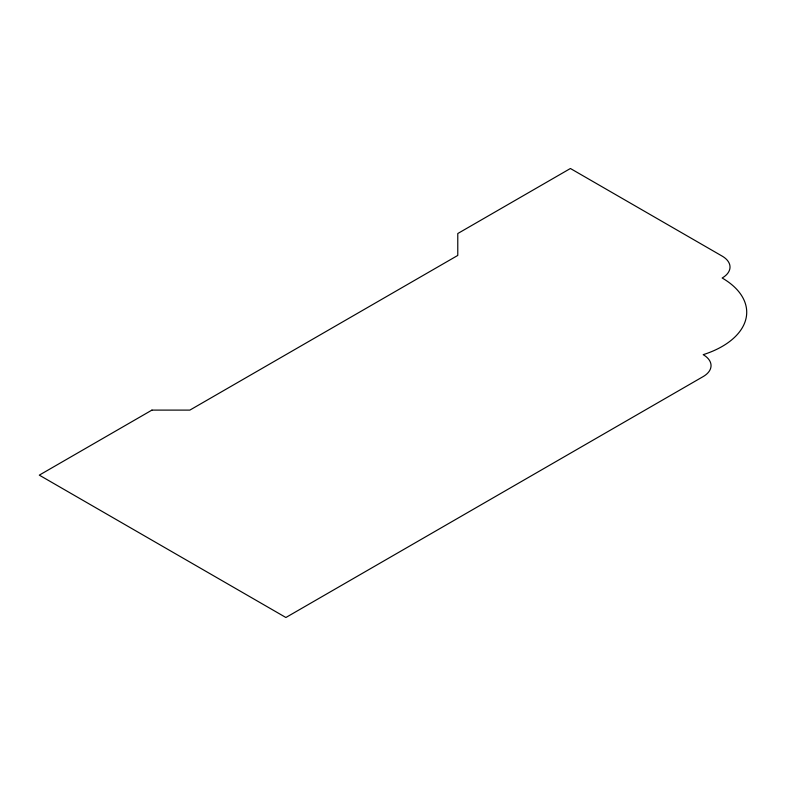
<?xml version="1.0" encoding="UTF-8"?>
<svg xmlns="http://www.w3.org/2000/svg" width="786" height="786" viewBox="0 0 786 786"><rect width="100%" height="100%" fill="white"/><g stroke="black" fill="none" stroke-linecap="round" stroke-linejoin="round"><path stroke-width="1.18" d="M151.934 410.105L39.3 475.137L285.888 617.501L703.185 376.573A26.822 15.484 0 0 0 703.185 354.673A83.827 48.398 0 0 0 722.157 278.008A26.822 15.484 0 0 0 722.157 256.108L570.41 168.499L457.776 233.53L457.776 255.43L189.868 410.105L151.934 410.105"/></g></svg>
